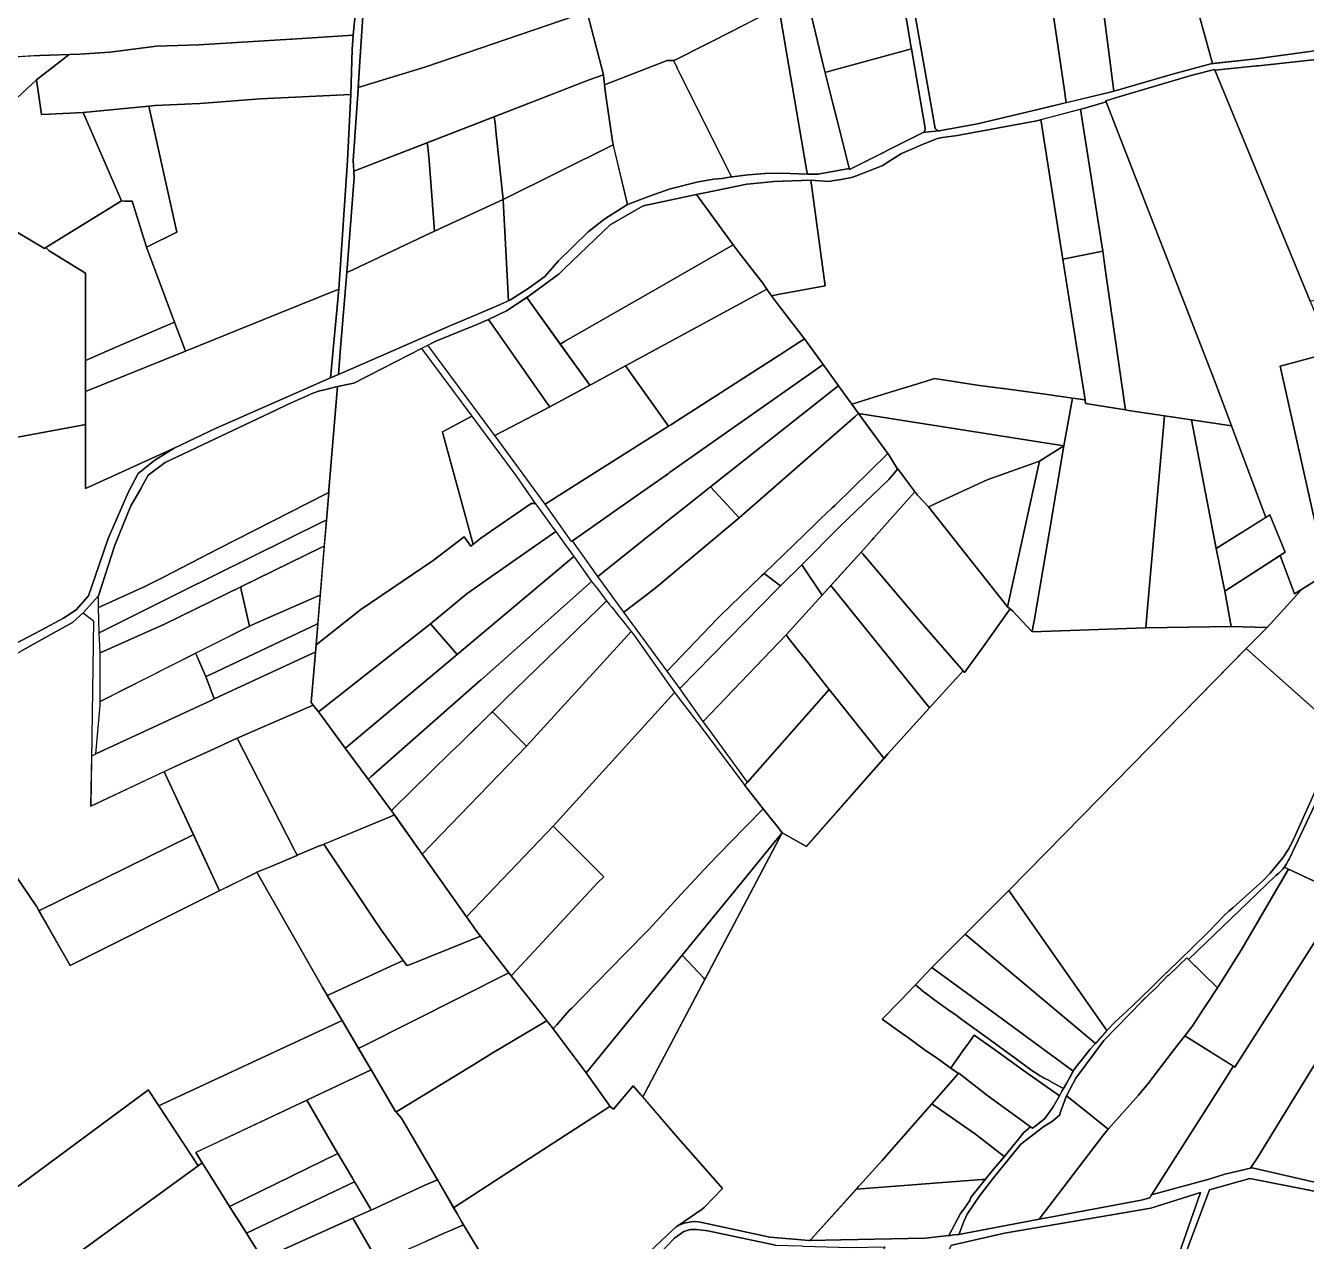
# Model space of a CAD drawing. Header units: metres. Extents: x 3 to 1005126, y 39 to 4383651.
# Drawn here: x 493134 to 493866, y 4372384 to 4373078 of the extents above; entities that cross this region are included whole.
import ezdxf

# ---------------------------------------------------------------- set-up
doc = ezdxf.new("R2010")
doc.units = ezdxf.units.M
doc.header["$MEASUREMENT"] = 0
doc.layers.add('TM_Llucmajor', color=7, linetype='Continuous')

msp = doc.modelspace()

# ---------------------------------------------------------------- linework, layer by layer
at = {"layer": 'TM_Llucmajor', "linetype": 'Continuous', "flags": 128}
for points in [[(493934.42, 4373072.16), (493837.12, 4373058.91), (493812.16, 4373056.24), (493775.99, 4373187.39), (493772.66, 4373194.6), (493767.87, 4373208.49), (493763.3, 4373220.84), (493747.08, 4373263.25), (493746.24, 4373264.72), (493740.83, 4373280.67), (493736.11, 4373292.88), (493723.08, 4373319.07), (493714.43, 4373337.02), (493673.83, 4373393.42), (493673.1, 4373394.08), (493649.65, 4373415.36), (493647.62, 4373417.2), (493647.04, 4373417.96), (493662.5, 4373428), (493678.29, 4373439.45), (493698.09, 4373453.83)], [(493635.92, 4373120.3), (493650.75, 4373036.55), (493653.83, 4373019.12), (493653.84, 4373019.11), (493654.06, 4373018.84), (493654.46, 4373018.52), (493654.66, 4373018.35), (493654.98, 4373018.21), (493655.38, 4373018.03), (493656.14, 4373017.9), (493654.09, 4373017.69), (493650.08, 4373017.27), (493646.9, 4373016.93), (493647.9, 4373017.86), (493648.05, 4373019.32), (493640.24, 4373064.65), (493640.13, 4373065.31), (493635.03, 4373094.92)], [(493719.36, 4373096.26), (493723.93, 4373065.34), (493727.54, 4373040.82), (493728.2, 4373036.37), (493728.56, 4373033.89), (493726.44, 4373033.38), (493716.38, 4373030.93), (493677.93, 4373021.85), (493656.14, 4373017.9), (493655.38, 4373018.03), (493654.98, 4373018.21), (493654.66, 4373018.35), (493654.46, 4373018.52), (493654.06, 4373018.84), (493653.84, 4373019.11), (493653.83, 4373019.12), (493650.75, 4373036.55), (493635.92, 4373120.3)], [(493327.01, 4373083.08), (493325.27, 4373057.48), (493324.12, 4373038.78), (493321.41, 4373000.9), (493321.98, 4372991.24), (493317.79, 4372936.91), (493314.22, 4372893.9), (493313.08, 4372878.73), (493308.56, 4372876.73), (493313.2, 4372927.52), (493318.24, 4373000.9), (493320.04, 4373038.52), (493320.94, 4373064.19), (493320.94, 4373064.19), (493321.41, 4373072.44), (493322.51, 4373084.05)], [(493128.43, 4372725.01), (493143.31, 4372732.85), (493156.1, 4372739.59), (493163.22, 4372744.41), (493170.4, 4372752.43), (493176.43, 4372770.15), (493181.53, 4372785.12), (493193.21, 4372811.76), (493198.66, 4372822.19), (493208.21, 4372829.9), (493219.26, 4372836.64), (493243.3, 4372848.14), (493308.56, 4372876.73), (493313.08, 4372878.73), (493376.28, 4372906.23), (493402.06, 4372917.19), (493411.33, 4372921.4), (493422.04, 4372928.18), (493430.85, 4372934.71), (493438.72, 4372943.57), (493455.55, 4372960.24), (493465.11, 4372967.61), (493478.06, 4372975.7), (493490.63, 4372980.61), (493501.87, 4372984.5), (493518.48, 4372988.62), (493527.35, 4372990.29), (493531.87, 4372990.69), (493537.4, 4372991.54), (493537.95, 4372991.62), (493546.93, 4372992.77), (493556.72, 4372993.48), (493566.37, 4372993.62), (493575.64, 4372993.22), (493580.79, 4372992.99), (493581.23, 4372992.99), (493586.99, 4372992.99), (493604.75, 4372996.29), (493604.87, 4372995.81), (493646.9, 4373016.93), (493650.08, 4373017.27), (493654.09, 4373017.69), (493656.14, 4373017.9), (493677.93, 4373021.85), (493716.38, 4373030.93), (493726.44, 4373033.38), (493754.36, 4373040.16), (493756.6, 4373040.71), (493789.23, 4373050.11), (493811.11, 4373056.13), (493837.12, 4373058.91), (493934.42, 4373072.16)], [(493909.45, 4373062.72), (493838.48, 4373055), (493837.37, 4373054.86), (493815.28, 4373052.54), (493813.53, 4373052.36), (493813.34, 4373052.82), (493800.57, 4373049.65), (493758.6, 4373037.23), (493751.14, 4373035.02), (493751.43, 4373034.29), (493739.28, 4373030.83), (493713.39, 4373023.98), (493711.8, 4373023.6), (493668.42, 4373015.56), (493666.51, 4373015.21), (493658.03, 4373013.93), (493655.07, 4373013.49), (493646.05, 4373009.75), (493640.5, 4373007.44), (493634.46, 4373004.93), (493625.84, 4372999.32), (493623.87, 4372998.03), (493608.26, 4372992.02), (493605.91, 4372991.11), (493600.08, 4372990.08), (493596.16, 4372989.38), (493592.85, 4372988.8), (493582.85, 4372989.61), (493566.79, 4372989.07), (493566.59, 4372989.06), (493561.71, 4372988.82), (493559.86, 4372988.64), (493546.39, 4372987.4), (493546.23, 4372987.36), (493521.26, 4372982.24), (493518.12, 4372981.58), (493517.57, 4372981.48), (493487.12, 4372975.06), (493468.26, 4372964.21), (493442.17, 4372939.15), (493439.03, 4372936.23), (493422.04, 4372923.65), (493409.01, 4372915.07), (493398.68, 4372910.09), (493391.73, 4372907.01), (493368.66, 4372897.78), (493361.92, 4372894.32), (493321.9, 4372873.71), (493311.58, 4372871.65), (493306.6, 4372870.37), (493301.75, 4372869.13), (493297.46, 4372867.62), (493297.36, 4372867.58), (493292.44, 4372865.33), (493283.91, 4372861.52), (493283.29, 4372861.22), (493277.74, 4372858.54), (493214.03, 4372828.52), (493204.43, 4372821.28), (493200.31, 4372813.63), (493200.21, 4372813.43), (493194.46, 4372803.73), (493185.44, 4372781.35), (493176.01, 4372752.32), (493167.21, 4372742.68), (493161.3, 4372737.2), (493150.11, 4372730.96), (493132.51, 4372721.14)], [(493106.04, 4372973.77), (493145.15, 4372950.68), (493145.91, 4372951.15), (493147.81, 4372949.31), (493168.58, 4372936.49), (493168.72, 4372886.79), (493168.72, 4372868.94), (493168.72, 4372850.21), (493166.77, 4372849.85), (493112.36, 4372839.67)], [(493112.36, 4372839.67), (493166.77, 4372849.85), (493168.72, 4372850.21), (493168.72, 4372813.72), (493219.26, 4372836.64), (493208.21, 4372829.9), (493198.66, 4372822.19), (493193.21, 4372811.76), (493181.53, 4372785.12), (493176.43, 4372770.15), (493170.4, 4372752.43), (493163.22, 4372744.41), (493156.1, 4372739.59), (493143.31, 4372732.85), (493128.43, 4372725.01)], [(493875.3, 4372650.9), (493858, 4372612.44), (493855.56, 4372607.76), (493852.23, 4372602.76), (493844.99, 4372594.05), (493841.02, 4372589.82), (493823.65, 4372574.31), (493821.44, 4372572.34), (493818.9, 4372570.07), (493810.25, 4372560.91), (493800.13, 4372551.01), (493787.05, 4372538.22), (493786.05, 4372537.36), (493785.87, 4372537.36), (493777.62, 4372529.08), (493771.37, 4372523.06), (493763.04, 4372515.05), (493756.36, 4372508.91), (493752.28, 4372504.88), (493751.74, 4372504.26), (493695.92, 4372584.23), (493737.95, 4372627.05), (493831.41, 4372722.28), (493886.87, 4372672.76)], [(493878.92, 4372650.81), (493855.85, 4372601.97), (493855.56, 4372601.39), (493854.43, 4372599.4), (493853.14, 4372597.51), (493853.04, 4372597.4), (493852.22, 4372596.36), (493851.68, 4372595.75), (493850.08, 4372594.12), (493848.34, 4372592.64), (493832.31, 4372577.25), (493798.48, 4372544.77), (493797.45, 4372545.79), (493793.06, 4372541.53), (493787, 4372535.59), (493786.7, 4372535.57), (493780.15, 4372528.72), (493775.53, 4372524.6), (493771.87, 4372521.05), (493750.09, 4372498.59), (493740.12, 4372485.16), (493734.02, 4372476.94), (493728.84, 4372466.93), (493725.23, 4372457.2), (493724.96, 4372456.08), (493720.68, 4372452.42), (493715.76, 4372449.37), (493702.67, 4372439.34), (493687.82, 4372421.04), (493679.36, 4372410.02), (493672.06, 4372399.4), (493670.16, 4372395.17), (493667.82, 4372389.08), (493667.35, 4372387.85), (493664.39, 4372387.51), (493662.5, 4372387.29), (493661.65, 4372387.2), (493668.29, 4372399.79), (493670.06, 4372402.27), (493673.49, 4372407.26), (493674.23, 4372408.84), (493677, 4372412.44), (493677.27, 4372412.78), (493686.36, 4372424.16), (493693.93, 4372433), (493701.34, 4372442.24), (493704.18, 4372445.79), (493705.8, 4372447.17), (493708.25, 4372449.28), (493709.31, 4372448.52), (493711.51, 4372450.01), (493716.38, 4372453.92), (493720.69, 4372460.15), (493721.1, 4372460.61), (493721.1, 4372460.61), (493724.71, 4372466.97), (493726.16, 4372469.54), (493727.02, 4372471.06), (493728.92, 4372474.41), (493730.78, 4372477.82), (493731.2, 4372478.35), (493731.18, 4372478.57), (493731.18, 4372478.59), (493731.51, 4372479.19), (493732.93, 4372481.78), (493742.33, 4372493.6), (493744.57, 4372496.04), (493752.28, 4372504.88), (493756.36, 4372508.91), (493763.04, 4372515.05), (493771.37, 4372523.06), (493777.62, 4372529.08), (493785.87, 4372537.36), (493786.05, 4372537.36), (493787.05, 4372538.22), (493800.13, 4372551.01), (493810.25, 4372560.91), (493818.9, 4372570.07), (493821.44, 4372572.34), (493823.65, 4372574.31), (493841.02, 4372589.82), (493844.99, 4372594.05), (493852.23, 4372602.76), (493855.56, 4372607.76), (493858, 4372612.44), (493875.3, 4372650.9)], [(493129.24, 4372591.94), (493140.79, 4372574.8), (493159.94, 4372541.33), (493243.88, 4372583.37), (493265.05, 4372593.83), (493265.05, 4372593.83), (493266.55, 4372594.61), (493296.71, 4372541.52), (493303.91, 4372528.83), (493315.11, 4372509.85), (493211.93, 4372461.92), (493210.47, 4372461.24), (493204.99, 4372469.57), (493204.53, 4372470.27), (493201.78, 4372468.23), (493187.92, 4372457.98), (493123.29, 4372410.14)], [(494244.28, 4372535.92), (494211.18, 4372511.53), (494198.83, 4372502.69), (494181.77, 4372489.98), (494181.77, 4372489.98), (494161.39, 4372475.34), (494125.16, 4372451.88), (494113.84, 4372445.71), (494107.75, 4372444.13), (494097.89, 4372440.55), (494035.72, 4372417.94), (494027.12, 4372413.46), (494007.65, 4372406.08), (494002.07, 4372404), (493992.42, 4372400.34), (493983.8, 4372397.07), (493970.07, 4372392.86), (493957.91, 4372391.68), (493866.71, 4372413.2), (493866.37, 4372413.27), (493833.41, 4372419.75), (493810.37, 4372413.24), (493787.78, 4372352.75)], [(493889.45, 4372413.29), (493834.72, 4372425.79), (493833.85, 4372425.59), (493833.85, 4372425.59), (493837.95, 4372431.98), (493858.74, 4372465.79), (493877.89, 4372496.93)], [(493393.12, 4372378.86), (493383.4, 4372395.26), (493380.98, 4372399.35), (493378.82, 4372403.06), (493409.86, 4372423.16), (493468.09, 4372460.88), (493468.19, 4372460.94), (493468.43, 4372460.6), (493470.02, 4372459.32), (493481.37, 4372472.65), (493485.76, 4372467.58), (493505.79, 4372444.38), (493530.99, 4372415.56), (493530.99, 4372415.56), (493532.33, 4372414.02), (493521.97, 4372403.46), (493520.8, 4372402.26), (493506.79, 4372392.64), (493505.85, 4372392.09), (493505.63, 4372391.97), (493503.82, 4372390.18), (493467.69, 4372356.12)], [(493165.44, 4372377.92), (493232.98, 4372427.04), (493233.13, 4372427.15), (493235.28, 4372428.71), (493239.24, 4372422.41), (493250.93, 4372403.82), (493257.05, 4372394.1), (493260.53, 4372388.57), (493269.74, 4372373.94)], [(493467.69, 4372356.12), (493503.82, 4372390.18), (493505.63, 4372391.97), (493505.85, 4372392.09), (493506.79, 4372392.64), (493508.62, 4372393.52), (493510.53, 4372394.21), (493512.5, 4372394.71), (493514.5, 4372395.01), (493516.01, 4372395.11), (493516.53, 4372395.11), (493518.56, 4372395.02), (493520.56, 4372394.72), (493559.34, 4372386.2), (493581.77, 4372384.4), (493582.28, 4372384.41), (493599.86, 4372384.77), (493647.97, 4372385.75), (493661.65, 4372387.2), (493662.5, 4372387.29), (493664.39, 4372387.51), (493667.35, 4372387.85), (493712.27, 4372396.3), (493713.1, 4372396.45), (493717.45, 4372397.27), (493771.44, 4372407.42), (493776.25, 4372408.76), (493777.06, 4372410.04), (493777.39, 4372410.54), (493778.66, 4372410.82), (493810.76, 4372419.58), (493819.07, 4372422.2), (493833.85, 4372425.59), (493834.72, 4372425.79), (493889.45, 4372413.29)], [(493787.78, 4372352.75), (493810.37, 4372413.24), (493833.41, 4372419.75), (493866.37, 4372413.27), (493866.71, 4372413.2), (493957.91, 4372391.68), (493970.07, 4372392.86), (493983.8, 4372397.07), (493992.42, 4372400.34), (494002.07, 4372404), (493993.02, 4372363.98)], [(493785.01, 4372354.02), (493805.34, 4372411.69), (493776.9, 4372402.75), (493693.28, 4372388.45), (493664.3, 4372381.9)], [(493362.51, 4372383.65), (493364.16, 4372384.38), (493373.83, 4372388.64), (493376.66, 4372389.89), (493384.53, 4372393.36), (493393.12, 4372378.86)], [(493562.53, 4372381.7), (493524.05, 4372389.81), (493517.56, 4372390.69), (493514.09, 4372390.54), (493510.18, 4372389.44), (493504.94, 4372385.66), (493476.31, 4372356.09)]]:
    msp.add_lwpolyline(points, dxfattribs=at)
for points in [[(493748.26, 4373099.89), (493747.1, 4373109.12), (493746.46, 4373114.25), (493741.76, 4373151.73), (493742.06, 4373151.81), (493744.19, 4373152.35), (493755.45, 4373155.19), (493755.65, 4373153.31), (493760.49, 4373107.72), (493796.18, 4373114.2), (493796.69, 4373112.34), (493812.16, 4373056.24), (493811.11, 4373056.13), (493789.23, 4373050.11), (493756.6, 4373040.71), (493755.7, 4373040.49), (493748.26, 4373099.89)], [(493363.04, 4373054.35), (493324.35, 4373042.56), (493325.27, 4373057.48), (493327.01, 4373083.08), (493327.23, 4373086.24), (493433.2, 4373121.65), (493437, 4373122.83), (493447.56, 4373083.31), (493363.04, 4373054.35)], [(493455.34, 4373084.79), (493454.88, 4373086.56), (493477.55, 4373096.64), (493526.43, 4373118.36), (493530.24, 4373120.05), (493541.06, 4373124.87), (493545.12, 4373126.67), (493546.52, 4373127.29), (493546.76, 4373126.98), (493550.51, 4373122.14), (493572.38, 4373093.83), (493573.15, 4373092.84), (493541.12, 4373076.35), (493539.41, 4373075.49), (493505.93, 4373058.57), (493504.29, 4373057.92), (493500.84, 4373057.92), (493464.88, 4373044.16), (493464.46, 4373049.73), (493455.34, 4373084.79)], [(493590.91, 4373051.16), (493589.49, 4373057.07), (493582.62, 4373085.74), (493580.34, 4373095.24), (493580.06, 4373096.4), (493581.33, 4373097.05), (493630.73, 4373119.98), (493630.75, 4373119.77), (493631.89, 4373113.17), (493631.99, 4373112.57), (493632.74, 4373108.22), (493633.98, 4373101.03), (493635.03, 4373094.92), (493640.13, 4373065.31), (493640.24, 4373064.65), (493592.07, 4373051.47), (493590.91, 4373051.16)], [(493719.36, 4373096.26), (493716.99, 4373112.39), (493717.55, 4373112.42), (493746.46, 4373114.25), (493747.1, 4373109.12), (493748.26, 4373099.89), (493755.7, 4373040.49), (493754.36, 4373040.16), (493728.56, 4373033.89), (493728.2, 4373036.37), (493727.54, 4373040.82), (493723.93, 4373065.34), (493719.36, 4373096.26)], [(493321.41, 4373072.44), (493286.49, 4373070.15), (493285.97, 4373070.11), (493264.44, 4373068.89), (493233.39, 4373066.95), (493209.26, 4373066.07), (493182.47, 4373062.67), (493165.41, 4373061.58), (493142.35, 4373060.87), (493090.54, 4373057.7), (493091.46, 4373092.48), (493131.35, 4373094.75), (493151.47, 4373096.15), (493184.04, 4373098.07), (493254.76, 4373102.79), (493278.48, 4373103.7), (493311.77, 4373106.08), (493323.76, 4373107), (493323.58, 4373102.13), (493323.35, 4373097.98), (493322.99, 4373091.41), (493322.51, 4373084.05), (493321.41, 4373072.44)], [(493580.79, 4372992.99), (493580.28, 4372995.73), (493574.6, 4373029.15), (493569.14, 4373061.3), (493564.53, 4373088.4), (493573.15, 4373092.84), (493580.06, 4373096.4), (493580.34, 4373095.24), (493582.62, 4373085.74), (493589.49, 4373057.07), (493590.99, 4373050.85), (493595.39, 4373033.41), (493597.79, 4373023.89), (493604.75, 4372996.29), (493586.99, 4372992.99), (493581.23, 4372992.99), (493580.79, 4372992.99)], [(493447.56, 4373083.31), (493454.88, 4373086.56), (493455.34, 4373084.79), (493464.46, 4373049.73), (493456.26, 4373046.85), (493321.77, 4372994.78), (493321.41, 4373000.9), (493324.12, 4373038.78), (493324.35, 4373042.56), (493363.04, 4373054.35), (493447.56, 4373083.31)], [(493537.4, 4372991.54), (493521.26, 4373023.9), (493506.29, 4373053.93), (493506.42, 4373053.97), (493504.29, 4373057.92), (493505.93, 4373058.57), (493539.41, 4373075.49), (493541.12, 4373076.35), (493561.61, 4373086.9), (493564.53, 4373088.4), (493569.14, 4373061.3), (493574.6, 4373029.15), (493580.28, 4372995.73), (493580.79, 4372992.99), (493575.64, 4372993.22), (493566.37, 4372993.62), (493556.72, 4372993.48), (493546.93, 4372992.77), (493537.95, 4372991.62), (493537.4, 4372991.54)], [(493204.82, 4373031.93), (493167.31, 4373028.26), (493148.11, 4373027.4), (493143.42, 4373027.18), (493141.79, 4373039.08), (493140.72, 4373046.89), (493159.32, 4373061.39), (493165.41, 4373061.58), (493182.47, 4373062.67), (493209.26, 4373066.07), (493233.39, 4373066.95), (493264.44, 4373068.89), (493285.97, 4373070.11), (493286.49, 4373070.15), (493321.41, 4373072.44), (493320.94, 4373064.19), (493320.04, 4373038.52), (493268.39, 4373036.1), (493233.97, 4373033.43), (493208.27, 4373032.21), (493204.82, 4373031.93)], [(493592.07, 4373051.47), (493640.24, 4373064.65), (493648.05, 4373019.32), (493647.9, 4373017.86), (493646.9, 4373016.93), (493604.87, 4372995.81), (493597.79, 4373023.89), (493595.39, 4373033.41), (493590.99, 4373050.85), (493590.91, 4373051.16), (493592.07, 4373051.47)], [(493140.29, 4373060.74), (493142.35, 4373060.87), (493159.32, 4373061.39), (493140.72, 4373046.89), (493117.77, 4373025.83), (493117.26, 4373025.36), (493088.23, 4373024.31), (493088.23, 4373024.5), (493089.06, 4373048.89), (493089.21, 4373053.28), (493089.27, 4373054.99), (493089.74, 4373055.03), (493100.04, 4373055.97), (493099.79, 4373058.27), (493140.29, 4373060.74)], [(493465.56, 4373039.32), (493464.88, 4373044.16), (493500.84, 4373057.92), (493504.29, 4373057.92), (493504.36, 4373057.78), (493506.42, 4373053.97), (493506.29, 4373053.93), (493521.26, 4373023.9), (493537.4, 4372991.54), (493531.87, 4372990.69), (493527.35, 4372990.29), (493518.48, 4372988.62), (493501.87, 4372984.5), (493490.63, 4372980.61), (493478.06, 4372975.7), (493469.45, 4373011.83), (493465.56, 4373039.32)], [(493815.28, 4373052.54), (493837.37, 4373054.86), (493838.48, 4373055), (493906.25, 4373062.37), (493951.81, 4372929.91), (493867.88, 4372920.62), (493813.67, 4373052.04), (493813.53, 4373052.36), (493815.28, 4373052.54)], [(493402.84, 4373017.86), (493402.58, 4373022.4), (493401.98, 4373025.84), (493456.26, 4373046.85), (493464.46, 4373049.73), (493464.88, 4373044.16), (493465.56, 4373039.32), (493469.45, 4373011.83), (493469.92, 4373009.85), (493407.04, 4372978.6), (493402.84, 4373017.86)], [(493867.88, 4372920.62), (493879.78, 4372891.77), (493879.87, 4372891.3), (493850.69, 4372883.56), (493875.79, 4372771.1), (493876.07, 4372769.85), (493877.18, 4372764.86), (493863.58, 4372756.39), (493858.96, 4372753.52), (493850.73, 4372775.44), (493853.54, 4372777.25), (493844.92, 4372798.62), (493842.57, 4372797.15), (493822.92, 4372849.46), (493813.6, 4372874.27), (493754.26, 4373027.01), (493751.43, 4373034.29), (493751.14, 4373035.02), (493758.6, 4373037.23), (493800.57, 4373049.65), (493813.34, 4373052.82), (493813.67, 4373052.04), (493867.88, 4372920.62)], [(493141.79, 4373039.08), (493143.42, 4373027.18), (493148.11, 4373027.4), (493167.31, 4373028.26), (493189.13, 4372977.81), (493183.57, 4372974.38), (493145.91, 4372951.15), (493145.15, 4372950.68), (493106.04, 4372973.77), (493086.49, 4372985.31), (493088.23, 4373024.31), (493117.26, 4373025.36), (493117.77, 4373025.83), (493140.72, 4373046.89), (493141.79, 4373039.08)], [(493219.51, 4372908.56), (493203.55, 4372951.38), (493220.85, 4372960.02), (493204.82, 4373031.93), (493208.27, 4373032.21), (493233.97, 4373033.43), (493268.39, 4373036.1), (493320.04, 4373038.52), (493318.24, 4373000.9), (493313.2, 4372927.52), (493278.79, 4372913.57), (493225.67, 4372892.03), (493222.48, 4372900.6), (493219.51, 4372908.56)], [(493800.18, 4372852.87), (493784.8, 4372855.17), (493764.15, 4372858.25), (493762.51, 4372858.51), (493762.33, 4372859.76), (493750.71, 4372940.4), (493749.41, 4372949.42), (493749.12, 4372951.46), (493736.67, 4373030.14), (493737.74, 4373030.42), (493739.28, 4373030.83), (493751.43, 4373034.29), (493754.26, 4373027.01), (493813.6, 4372874.27), (493822.92, 4372849.46), (493800.18, 4372852.87)], [(493193.3, 4372977.69), (493191.84, 4372977.73), (493191.12, 4372977.75), (493189.13, 4372977.81), (493167.31, 4373028.26), (493204.82, 4373031.93), (493220.85, 4372960.02), (493203.55, 4372951.38), (493195.33, 4372977.63), (493193.3, 4372977.69)], [(493749.41, 4372949.42), (493749.46, 4372949.05), (493726.7, 4372944.57), (493725.19, 4372954.15), (493714.16, 4373024.19), (493736.67, 4373030.14), (493749.12, 4372951.46), (493749.41, 4372949.42)], [(493402.84, 4373017.86), (493407.04, 4372978.6), (493380.73, 4372966.43), (493367.83, 4372960.47), (493364.84, 4373000.9), (493364.32, 4373006.7), (493364.16, 4373008.46), (493363.76, 4373011.03), (493401.98, 4373025.84), (493402.58, 4373022.4), (493402.84, 4373017.86)], [(493711.8, 4373023.6), (493713.39, 4373023.98), (493714.16, 4373024.19), (493725.19, 4372954.15), (493734.48, 4372895.11), (493735.61, 4372887.99), (493739.33, 4372864.33), (493732.27, 4372865.29), (493717.95, 4372867.24), (493692.84, 4372870.66), (493692.5, 4372870.7), (493679.05, 4372872.38), (493677.74, 4372872.54), (493653.41, 4372876.45), (493652.25, 4372876.09), (493644.43, 4372873.66), (493628.11, 4372868.59), (493606.16, 4372861.76), (493603.53, 4372865.41), (493598.56, 4372872.29), (493589.74, 4372884.39), (493579.1, 4372899.01), (493564.97, 4372917.5), (493560.27, 4372923.65), (493563.99, 4372924.34), (493590.96, 4372929.32), (493582.85, 4372989.61), (493592.85, 4372988.8), (493596.16, 4372989.38), (493600.08, 4372990.08), (493605.91, 4372991.11), (493608.26, 4372992.02), (493623.87, 4372998.03), (493625.84, 4372999.32), (493634.46, 4373004.93), (493640.5, 4373007.44), (493646.05, 4373009.75), (493655.07, 4373013.49), (493658.03, 4373013.93), (493666.51, 4373015.21), (493668.42, 4373015.56), (493711.8, 4373023.6)], [(493321.98, 4372991.24), (493321.77, 4372994.78), (493363.76, 4373011.03), (493364.16, 4373008.46), (493364.32, 4373006.7), (493364.84, 4373000.9), (493367.83, 4372960.47), (493362.53, 4372957.97), (493321.28, 4372938.54), (493317.79, 4372936.91), (493321.98, 4372991.24)], [(493438.72, 4372943.57), (493430.85, 4372934.71), (493422.04, 4372928.18), (493411.33, 4372921.4), (493410.06, 4372920.83), (493407.07, 4372978.17), (493407.04, 4372978.6), (493469.92, 4373009.85), (493470.12, 4373009.01), (493470.39, 4373007.89), (493478.06, 4372975.7), (493465.11, 4372967.61), (493455.55, 4372960.24), (493438.72, 4372943.57)], [(493538.45, 4372952.74), (493517.57, 4372981.48), (493518.12, 4372981.58), (493521.26, 4372982.24), (493546.23, 4372987.36), (493546.39, 4372987.4), (493559.86, 4372988.64), (493561.71, 4372988.82), (493566.59, 4372989.06), (493566.79, 4372989.07), (493582.85, 4372989.61), (493590.96, 4372929.32), (493563.99, 4372924.34), (493560.27, 4372923.65), (493557.67, 4372927.44), (493555.29, 4372930.89), (493541.9, 4372948.26), (493538.45, 4372952.74)], [(493193.3, 4372977.69), (493195.33, 4372977.63), (493203.55, 4372951.38), (493219.51, 4372908.56), (493186.99, 4372894.62), (493168.72, 4372886.79), (493168.58, 4372936.49), (493147.81, 4372949.31), (493145.91, 4372951.15), (493183.57, 4372974.38), (493189.13, 4372977.81), (493191.12, 4372977.75), (493191.84, 4372977.73), (493193.3, 4372977.69)], [(493410.06, 4372920.83), (493402.06, 4372917.19), (493376.28, 4372906.23), (493313.08, 4372878.73), (493314.22, 4372893.9), (493317.79, 4372936.91), (493321.28, 4372938.54), (493362.53, 4372957.97), (493367.83, 4372960.47), (493380.73, 4372966.43), (493407.04, 4372978.6), (493407.07, 4372978.17), (493410.06, 4372920.83)], [(493422.04, 4372923.65), (493439.03, 4372936.23), (493442.17, 4372939.15), (493468.26, 4372964.21), (493487.12, 4372975.06), (493517.57, 4372981.48), (493538.45, 4372952.74), (493500.46, 4372930.94), (493442.16, 4372897.47), (493439.61, 4372896.11), (493420.55, 4372922.67), (493422.04, 4372923.65)], [(493442.16, 4372897.47), (493500.46, 4372930.94), (493538.45, 4372952.74), (493541.9, 4372948.26), (493555.29, 4372930.89), (493557.67, 4372927.44), (493476.95, 4372883.62), (493457.76, 4372873.21), (493456.51, 4372872.54), (493439.61, 4372896.11), (493442.16, 4372897.47)], [(493749.46, 4372949.05), (493750.71, 4372940.4), (493762.33, 4372859.76), (493762.51, 4372858.51), (493739.67, 4372862.19), (493739.33, 4372864.33), (493735.61, 4372887.99), (493734.48, 4372895.11), (493726.7, 4372944.57), (493749.46, 4372949.05)], [(493219.26, 4372836.64), (493168.72, 4372813.72), (493168.72, 4372868.94), (493225.67, 4372892.03), (493278.79, 4372913.57), (493313.2, 4372927.52), (493308.56, 4372876.73), (493243.3, 4372848.14), (493219.26, 4372836.64)], [(493501.59, 4372849.21), (493476.95, 4372883.62), (493557.67, 4372927.44), (493560.27, 4372923.65), (493564.97, 4372917.5), (493579.1, 4372899.01), (493569.95, 4372893.13), (493567.69, 4372891.67), (493549.62, 4372880.05), (493506.15, 4372852.09), (493502.85, 4372850.01), (493501.59, 4372849.21)], [(493456.51, 4372872.54), (493433.69, 4372860.22), (493432.09, 4372862.5), (493398.68, 4372910.09), (493409.01, 4372915.07), (493420.55, 4372922.67), (493456.51, 4372872.54)], [(493402.3, 4372843.95), (493364.04, 4372895.41), (493368.66, 4372897.78), (493391.73, 4372907.01), (493398.68, 4372910.09), (493432.09, 4372862.5), (493433.69, 4372860.22), (493402.3, 4372843.95)], [(493168.72, 4372868.94), (493168.72, 4372886.79), (493186.99, 4372894.62), (493219.51, 4372908.56), (493222.48, 4372900.6), (493225.67, 4372892.03), (493168.72, 4372868.94)], [(493446.05, 4372783.32), (493431.07, 4372804.65), (493463.29, 4372825.01), (493483.44, 4372837.74), (493501.59, 4372849.21), (493502.85, 4372850.01), (493506.15, 4372852.09), (493549.62, 4372880.05), (493567.69, 4372891.67), (493569.95, 4372893.13), (493579.1, 4372899.01), (493589.74, 4372884.39), (493588.99, 4372883.86), (493544.84, 4372852.82), (493530.29, 4372842.58), (493502.05, 4372822.72), (493501.45, 4372822.29), (493469.84, 4372800.06), (493467.75, 4372798.59), (493446.64, 4372783.74), (493446.05, 4372783.32)], [(493307.5, 4372811.39), (493307.62, 4372812.79), (493312.46, 4372871.83), (493321.9, 4372873.71), (493360.47, 4372893.57), (493389.2, 4372854.92), (493372.41, 4372846.05), (493372.5, 4372845.75), (493389.96, 4372781.73), (493388.73, 4372780.79), (493384.82, 4372786.09), (493367.15, 4372772.52), (493325.79, 4372744.5), (493300.25, 4372724.45), (493307.5, 4372811.39)], [(493877.34, 4372771.22), (493875.79, 4372771.1), (493850.69, 4372883.56), (493879.87, 4372891.3), (493904.92, 4372775.67), (493905.11, 4372774.38), (493905.26, 4372773.51), (493877.34, 4372771.22)], [(493431.07, 4372804.65), (493402.3, 4372843.95), (493433.69, 4372860.22), (493457.76, 4372873.21), (493476.95, 4372883.62), (493501.59, 4372849.21), (493483.44, 4372837.74), (493463.29, 4372825.01), (493431.07, 4372804.65)], [(493461.14, 4372763.47), (493446.64, 4372783.74), (493467.75, 4372798.59), (493469.84, 4372800.06), (493501.45, 4372822.29), (493502.05, 4372822.72), (493530.29, 4372842.58), (493544.84, 4372852.82), (493588.99, 4372883.86), (493589.74, 4372884.39), (493598.56, 4372872.29), (493597.22, 4372871.23), (493525.57, 4372814.67), (493510.63, 4372802.81), (493498.07, 4372792.81), (493497.98, 4372792.74), (493496.51, 4372791.58), (493490.41, 4372786.73), (493461.14, 4372763.47)], [(493609.98, 4372856.46), (493606.16, 4372861.76), (493628.11, 4372868.59), (493644.43, 4372873.66), (493652.25, 4372876.09), (493653.41, 4372876.45), (493677.74, 4372872.54), (493679.05, 4372872.38), (493692.5, 4372870.7), (493692.84, 4372870.66), (493717.95, 4372867.24), (493732.27, 4372865.29), (493727.23, 4372837.91), (493609.98, 4372856.46)], [(493311.58, 4372871.65), (493312.46, 4372871.83), (493307.62, 4372812.79), (493307.5, 4372811.39), (493306.06, 4372810.64), (493244.83, 4372779.32), (493213.25, 4372763.04), (493202.05, 4372757.55), (493176.14, 4372745.69), (493176.01, 4372752.32), (493185.44, 4372781.35), (493194.46, 4372803.73), (493200.21, 4372813.43), (493200.31, 4372813.63), (493204.43, 4372821.28), (493214.03, 4372828.52), (493277.74, 4372858.54), (493283.29, 4372861.22), (493283.91, 4372861.52), (493292.44, 4372865.33), (493297.36, 4372867.58), (493297.46, 4372867.62), (493301.75, 4372869.13), (493306.6, 4372870.37), (493311.58, 4372871.65)], [(493541.84, 4372796.82), (493525.57, 4372814.67), (493597.22, 4372871.23), (493598.56, 4372872.29), (493603.53, 4372865.41), (493606.16, 4372861.76), (493609.98, 4372856.46), (493608, 4372854.72), (493541.84, 4372796.82)], [(493784.8, 4372855.17), (493774.91, 4372743.49), (493774.28, 4372736.45), (493774.07, 4372734.07), (493709.19, 4372731.74), (493709.62, 4372734.28), (493710.44, 4372739.08), (493715.2, 4372767.07), (493718.77, 4372788.09), (493727.23, 4372837.91), (493732.27, 4372865.29), (493739.33, 4372864.33), (493739.67, 4372862.19), (493762.51, 4372858.51), (493764.15, 4372858.25), (493784.8, 4372855.17)], [(493414.43, 4372821.06), (493425.46, 4372805.1), (493423.08, 4372805.1), (493394.45, 4372785.19), (493389.96, 4372781.73), (493372.5, 4372845.75), (493372.41, 4372846.05), (493389.2, 4372854.92), (493414.43, 4372821.06)], [(493500.76, 4372709.33), (493476.05, 4372743.06), (493489.52, 4372753.4), (493491.41, 4372754.85), (493494.83, 4372757.47), (493541.84, 4372796.82), (493608, 4372854.72), (493609.98, 4372856.46), (493626.76, 4372833.63), (493596.39, 4372804.01), (493594.99, 4372802.67), (493591.74, 4372799.53), (493588.55, 4372796.45), (493584.72, 4372792.75), (493556.17, 4372765.2), (493554.68, 4372763.77), (493530.75, 4372740.67), (493529.31, 4372739.28), (493512.49, 4372721.64), (493500.76, 4372709.33)], [(493609.98, 4372856.46), (493727.23, 4372837.91), (493713.28, 4372829.19), (493683.54, 4372818.53), (493650.04, 4372803.11), (493643.62, 4372809.9), (493632.36, 4372824.79), (493632.11, 4372825.11), (493627.38, 4372832.79), (493626.76, 4372833.63), (493609.98, 4372856.46)], [(493800.18, 4372852.87), (493814.27, 4372779.39), (493816.71, 4372767.13), (493817.3, 4372764.12), (493819.12, 4372755), (493822.77, 4372734.79), (493774.07, 4372734.07), (493774.28, 4372736.45), (493774.91, 4372743.49), (493784.8, 4372855.17), (493800.18, 4372852.87)], [(493842.57, 4372797.15), (493814.27, 4372779.39), (493800.18, 4372852.87), (493822.92, 4372849.46), (493842.57, 4372797.15)], [(493698.14, 4372743.67), (493695.09, 4372746), (493696.24, 4372751.25), (493713.28, 4372829.19), (493727.23, 4372837.91), (493718.77, 4372788.09), (493715.2, 4372767.07), (493710.44, 4372739.08), (493709.62, 4372734.28), (493709.19, 4372731.74), (493698.14, 4372743.67)], [(493565.5, 4372758.08), (493556.17, 4372765.2), (493584.72, 4372792.75), (493588.55, 4372796.45), (493591.74, 4372799.53), (493594.99, 4372802.67), (493596.39, 4372804.01), (493626.76, 4372833.63), (493627.38, 4372832.79), (493632.11, 4372825.11), (493632.36, 4372824.79), (493627.24, 4372818.8), (493599.39, 4372791.87), (493577.61, 4372770.15), (493565.5, 4372758.08)], [(493589.17, 4372752.73), (493577.61, 4372770.15), (493599.39, 4372791.87), (493627.24, 4372818.8), (493632.36, 4372824.79), (493642.17, 4372811.82), (493632.63, 4372801.09), (493626.29, 4372793.97), (493618.69, 4372785.43), (493617.71, 4372784.33), (493611.52, 4372777.37), (493589.17, 4372752.73)], [(493695.09, 4372746), (493650.04, 4372803.11), (493683.54, 4372818.53), (493713.28, 4372829.19), (493696.24, 4372751.25), (493695.09, 4372746)], [(493307.5, 4372811.39), (493306.18, 4372795.61), (493304.38, 4372794.78), (493222.79, 4372754.39), (493176.42, 4372731.15), (493176.14, 4372745.69), (493202.05, 4372757.55), (493213.25, 4372763.04), (493244.83, 4372779.32), (493306.06, 4372810.64), (493307.5, 4372811.39)], [(493476.05, 4372743.06), (493461.14, 4372763.47), (493490.41, 4372786.73), (493496.51, 4372791.58), (493497.98, 4372792.74), (493498.07, 4372792.81), (493510.63, 4372802.81), (493525.57, 4372814.67), (493541.84, 4372796.82), (493494.83, 4372757.47), (493491.41, 4372754.85), (493489.52, 4372753.4), (493476.05, 4372743.06)], [(493681.2, 4372723.27), (493670.58, 4372708.6), (493669.78, 4372709.52), (493669.75, 4372709.49), (493668.45, 4372711.04), (493646.47, 4372736.24), (493638.74, 4372745.34), (493612.39, 4372776.35), (493611.52, 4372777.37), (493617.71, 4372784.33), (493618.69, 4372785.43), (493626.29, 4372793.97), (493632.63, 4372801.09), (493642.17, 4372811.82), (493643.62, 4372809.9), (493650.04, 4372803.11), (493695.09, 4372746), (493696.56, 4372744.87), (493681.2, 4372723.27)], [(493300.25, 4372724.45), (493325.79, 4372744.5), (493367.15, 4372772.52), (493384.82, 4372786.09), (493388.73, 4372780.79), (493394.45, 4372785.19), (493423.08, 4372805.1), (493425.46, 4372805.1), (493427.46, 4372802.37), (493428.86, 4372800.44), (493435.73, 4372790.96), (493437.14, 4372789.03), (493398.72, 4372762.18), (493395.59, 4372759.99), (493386.46, 4372753.61), (493365.55, 4372736.4), (493301.66, 4372686.1), (493298.62, 4372690.03), (493297.46, 4372691.53), (493300.25, 4372724.45)], [(493304.38, 4372794.78), (493306.18, 4372795.61), (493304.94, 4372780.76), (493303.13, 4372779.87), (493213.77, 4372736.24), (493176.95, 4372719.78), (493176.42, 4372731.15), (493222.79, 4372754.39), (493304.38, 4372794.78)], [(493816.71, 4372767.13), (493814.27, 4372779.39), (493844.92, 4372798.62), (493853.54, 4372777.25), (493819.12, 4372755), (493817.3, 4372764.12), (493816.71, 4372767.13)], [(493380.84, 4372718.96), (493365.55, 4372736.4), (493386.46, 4372753.61), (493395.59, 4372759.99), (493398.72, 4372762.18), (493437.14, 4372789.03), (493442.89, 4372781.11), (493447.42, 4372774.81), (493380.84, 4372718.96)], [(493302.06, 4372752.34), (493302.06, 4372752.48), (493265.43, 4372736.52), (493262.25, 4372735.13), (493257.57, 4372755.83), (493257.25, 4372757.47), (493303.13, 4372779.87), (493304.94, 4372780.76), (493302.59, 4372752.6), (493302.06, 4372752.34)], [(493877.24, 4372586.24), (493855.47, 4372596.28), (493853.04, 4372597.4), (493853.14, 4372597.51), (493854.43, 4372599.4), (493855.56, 4372601.39), (493855.85, 4372601.97), (493878.92, 4372650.81), (493886.92, 4372669.19), (493887.39, 4372669.75), (493887.76, 4372670.03), (493888, 4372670.17), (493888.7, 4372670.41), (493889.44, 4372670.45), (493889.67, 4372670.42), (493889.83, 4372670.77), (493890.31, 4372671.82), (493891.3, 4372674), (493938.16, 4372777.35), (493964.56, 4372781.2), (493967.66, 4372781.49), (493877.24, 4372586.24)], [(493317.37, 4372665.71), (493380.84, 4372718.96), (493447.42, 4372774.81), (493448, 4372774.02), (493457.58, 4372760.64), (493411.45, 4372719.51), (493394.59, 4372704.48), (493394.04, 4372703.99), (493331.74, 4372649.15), (493329.95, 4372647.74), (493316.95, 4372665.36), (493317.37, 4372665.71)], [(493595.67, 4372759.9), (493611.52, 4372777.37), (493612.39, 4372776.35), (493638.74, 4372745.34), (493646.47, 4372736.24), (493668.45, 4372711.04), (493669.75, 4372709.49), (493652.09, 4372690.18), (493650.58, 4372688.5), (493594.16, 4372758.22), (493595.67, 4372759.9)], [(493863.58, 4372756.39), (493862.41, 4372755.14), (493843.35, 4372734.29), (493822.77, 4372734.79), (493819.12, 4372755), (493850.73, 4372775.44), (493858.96, 4372753.52), (493863.58, 4372756.39)], [(493875.79, 4372771.1), (493877.34, 4372771.22), (493912.84, 4372774.13), (493871.51, 4372688.12), (493870.89, 4372687.03), (493831.41, 4372722.28), (493832.69, 4372723.58), (493843.35, 4372734.29), (493862.41, 4372755.14), (493863.58, 4372756.39), (493877.18, 4372764.86), (493876.07, 4372769.85), (493875.79, 4372771.1)], [(493507.51, 4372700.11), (493500.76, 4372709.33), (493512.49, 4372721.64), (493529.31, 4372739.28), (493530.75, 4372740.67), (493554.68, 4372763.77), (493556.17, 4372765.2), (493565.5, 4372758.08), (493563.94, 4372756.53), (493507.96, 4372699.49), (493507.51, 4372700.11)], [(493521.35, 4372680.69), (493507.96, 4372699.49), (493563.94, 4372756.53), (493565.5, 4372758.08), (493577.61, 4372770.15), (493589.17, 4372752.73), (493568.6, 4372730.04), (493521.35, 4372680.69)], [(493177, 4372692.07), (493176.95, 4372719.78), (493213.77, 4372736.24), (493257.25, 4372757.47), (493257.57, 4372755.83), (493262.25, 4372735.13), (493177, 4372692.07)], [(493343.31, 4372629.72), (493329.95, 4372647.74), (493331.74, 4372649.15), (493394.04, 4372703.99), (493394.59, 4372704.48), (493411.45, 4372719.51), (493457.58, 4372760.64), (493460.35, 4372757.05), (493460.91, 4372756.33), (493462.8, 4372753.89), (493463.61, 4372752.83), (493466.18, 4372749.5), (493465.21, 4372748.55), (493461.38, 4372744.8), (493408.42, 4372693.55), (493405.03, 4372690.23), (493382.71, 4372668.34), (493377.11, 4372662.86), (493343.91, 4372630.31), (493343.31, 4372629.72)], [(493650.58, 4372688.5), (493626.81, 4372662.08), (493624.6, 4372659.56), (493593.29, 4372698.96), (493580.68, 4372714.83), (493575.07, 4372721.89), (493570, 4372728.28), (493568.6, 4372730.04), (493589.17, 4372752.73), (493594.16, 4372758.22), (493650.58, 4372688.5)], [(493237.36, 4372706.28), (493233.15, 4372715.89), (493232.16, 4372718.08), (493231.47, 4372719.59), (493262.25, 4372735.13), (493265.43, 4372736.52), (493302.06, 4372752.48), (493302.06, 4372752.34), (493302.59, 4372752.6), (493301.25, 4372736.48), (493300.76, 4372736.23), (493240.04, 4372707.45), (493237.36, 4372706.28)], [(493420.36, 4372666.53), (493401.29, 4372686.03), (493401.02, 4372686.29), (493405.03, 4372690.23), (493408.42, 4372693.55), (493461.38, 4372744.8), (493465.21, 4372748.55), (493466.18, 4372749.5), (493467.74, 4372747.5), (493468.04, 4372747.12), (493469.07, 4372745.84), (493473.1, 4372740.8), (493474.99, 4372738.43), (493480.26, 4372731.96), (493420.36, 4372666.53)], [(493214.14, 4372650.73), (493230.27, 4372616.06), (493229.02, 4372615.39), (493142.06, 4372572.58), (493140.79, 4372574.8), (493129.24, 4372591.94), (493112.86, 4372616.25), (493113.4, 4372616.48), (493117.51, 4372705.64), (493110.28, 4372705.97), (493129.44, 4372719.45), (493132.51, 4372721.14), (493150.11, 4372730.96), (493161.3, 4372737.2), (493167.21, 4372742.68), (493173.28, 4372738.12), (493171.74, 4372632.23), (493213.63, 4372652.02), (493214.14, 4372650.73)], [(493651.87, 4372540.13), (493642.52, 4372530.31), (493642.17, 4372529.95), (493633.92, 4372521.36), (493623.58, 4372510.73), (493634.94, 4372502.6), (493637.91, 4372500.47), (493647.57, 4372493.41), (493655.02, 4372488.28), (493662.7, 4372482.75), (493667.09, 4372479.59), (493666.78, 4372479.23), (493623.41, 4372429.86), (493610.44, 4372415.53), (493583.09, 4372385.31), (493582.28, 4372384.41), (493581.77, 4372384.4), (493559.34, 4372386.2), (493520.56, 4372394.72), (493518.56, 4372395.02), (493516.53, 4372395.11), (493516.01, 4372395.11), (493515.74, 4372395.09), (493514.5, 4372395.01), (493512.5, 4372394.71), (493510.53, 4372394.21), (493508.62, 4372393.52), (493506.79, 4372392.64), (493520.8, 4372402.26), (493521.97, 4372403.46), (493532.33, 4372414.02), (493530.99, 4372415.56), (493505.79, 4372444.38), (493486.82, 4372466.36), (493488.17, 4372468.91), (493566.49, 4372617.04), (493580.29, 4372609.3), (493626.81, 4372662.08), (493652.09, 4372690.18), (493669.75, 4372709.49), (493669.78, 4372709.52), (493670.58, 4372708.6), (493681.2, 4372723.27), (493696.56, 4372744.87), (493698.14, 4372743.67), (493709.19, 4372731.74), (493774.07, 4372734.07), (493822.77, 4372734.79), (493843.35, 4372734.29), (493832.69, 4372723.58), (493737.95, 4372627.05), (493695.92, 4372584.23), (493676.18, 4372564.53), (493653.29, 4372541.56), (493651.87, 4372540.13)], [(493301.25, 4372736.48), (493300.25, 4372724.45), (493299.88, 4372720.12), (493298.38, 4372719.61), (493242.02, 4372693.49), (493237.36, 4372706.28), (493240.04, 4372707.45), (493300.76, 4372736.23), (493301.25, 4372736.48)], [(493317.37, 4372665.71), (493316.95, 4372665.36), (493301.81, 4372685.91), (493301.66, 4372686.1), (493365.55, 4372736.4), (493380.84, 4372718.96), (493317.37, 4372665.71)], [(493504.86, 4372697.17), (493435.73, 4372620.82), (493386.16, 4372569.2), (493360.85, 4372604.98), (493420.36, 4372666.53), (493480.26, 4372731.96), (493481.8, 4372730.09), (493504.86, 4372697.17)], [(493570, 4372728.28), (493575.07, 4372721.89), (493580.68, 4372714.83), (493593.29, 4372698.96), (493546.64, 4372645.96), (493526.18, 4372674.06), (493521.9, 4372679.92), (493521.35, 4372680.69), (493568.6, 4372730.04), (493570, 4372728.28)], [(493298.38, 4372719.61), (493299.88, 4372720.12), (493297.46, 4372691.53), (493298.62, 4372690.03), (493255.25, 4372671.08), (493239.58, 4372663.96), (493222.29, 4372656.11), (493171.74, 4372632.23), (493172.16, 4372661.09), (493174.6, 4372662.25), (493240.79, 4372692.88), (493242.02, 4372693.49), (493298.38, 4372719.61)], [(493177, 4372689.78), (493177, 4372692.07), (493231.47, 4372719.59), (493233.15, 4372715.89), (493237.36, 4372706.28), (493242.02, 4372693.49), (493240.79, 4372692.88), (493174.6, 4372662.25), (493177, 4372689.78)], [(493580.29, 4372609.3), (493566.49, 4372617.04), (493565.06, 4372618.85), (493564.81, 4372619.16), (493555.57, 4372630.84), (493545.05, 4372644.15), (493546.64, 4372645.96), (493593.29, 4372698.96), (493624.6, 4372659.56), (493580.29, 4372609.3)], [(493545.05, 4372644.15), (493555.57, 4372630.84), (493555.56, 4372630.83), (493536.82, 4372611.78), (493524.46, 4372599.08), (493508.72, 4372582.08), (493490.27, 4372561.9), (493476.58, 4372547.94), (493452.26, 4372523.14), (493446.35, 4372517.01), (493444.76, 4372515.63), (493443.39, 4372514.05), (493437.68, 4372507.47), (493435.65, 4372505.19), (493435.21, 4372505.78), (493411.77, 4372535.45), (493412.43, 4372536.16), (493461.42, 4372588.86), (493464.51, 4372592.01), (493435.73, 4372620.82), (493504.86, 4372697.17), (493519.66, 4372678.16), (493545.05, 4372644.15)], [(493342.9, 4372626.45), (493302.65, 4372609.73), (493302.56, 4372609.84), (493289.48, 4372604.26), (493288.56, 4372606.07), (493287.59, 4372607.98), (493255.25, 4372671.08), (493298.62, 4372690.03), (493301.81, 4372685.91), (493316.95, 4372665.36), (493329.95, 4372647.74), (493343.31, 4372629.72), (493345.01, 4372627.32), (493342.9, 4372626.45)], [(493360.85, 4372604.98), (493343.31, 4372629.72), (493343.91, 4372630.31), (493377.11, 4372662.86), (493382.71, 4372668.34), (493401.02, 4372686.29), (493401.29, 4372686.03), (493420.36, 4372666.53), (493360.85, 4372604.98)], [(493222.29, 4372656.11), (493239.58, 4372663.96), (493255.25, 4372671.08), (493287.59, 4372607.98), (493288.56, 4372606.07), (493289.48, 4372604.26), (493288.83, 4372603.98), (493275.04, 4372598.1), (493266.55, 4372594.61), (493265.05, 4372593.83), (493245.18, 4372584.01), (493214.14, 4372650.73), (493213.63, 4372652.02), (493222.29, 4372656.11)], [(493332.98, 4372568.2), (493304.66, 4372610.56), (493342.9, 4372626.45), (493345.01, 4372627.32), (493360.85, 4372604.98), (493386.16, 4372569.2), (493392.12, 4372560.84), (493394.15, 4372558), (493353.58, 4372541.78), (493352.12, 4372541.25), (493337.54, 4372561.79), (493332.98, 4372568.2)], [(493509.38, 4372547.25), (493454.63, 4372480.33), (493454.41, 4372480.06), (493435.65, 4372505.19), (493437.68, 4372507.47), (493443.39, 4372514.05), (493444.76, 4372515.63), (493446.35, 4372517.01), (493452.26, 4372523.14), (493476.58, 4372547.94), (493490.27, 4372561.9), (493508.72, 4372582.08), (493524.46, 4372599.08), (493536.82, 4372611.78), (493555.56, 4372630.83), (493555.57, 4372630.84), (493564.81, 4372619.16), (493565.06, 4372618.85), (493566.49, 4372617.04), (493560.21, 4372609.38), (493553.53, 4372601.21), (493546.87, 4372593.07), (493516.21, 4372555.6), (493509.38, 4372547.25)], [(493410.37, 4372537.23), (493394.15, 4372558), (493392.12, 4372560.84), (493386.16, 4372569.2), (493435.73, 4372620.82), (493464.51, 4372592.01), (493461.42, 4372588.86), (493412.43, 4372536.16), (493411.77, 4372535.45), (493410.37, 4372537.23)], [(493229.02, 4372615.39), (493230.27, 4372616.06), (493245.18, 4372584.01), (493243.88, 4372583.37), (493159.94, 4372541.33), (493142.06, 4372572.58), (493229.02, 4372615.39)], [(493302.65, 4372609.73), (493304.66, 4372610.56), (493332.98, 4372568.2), (493337.54, 4372561.79), (493350.07, 4372544.13), (493318.24, 4372529.55), (493312.56, 4372526.95), (493306.63, 4372524.23), (493306.35, 4372524.7), (493303.91, 4372528.83), (493296.71, 4372541.52), (493266.55, 4372594.61), (493275.04, 4372598.1), (493288.83, 4372603.98), (493289.48, 4372604.26), (493302.56, 4372609.84), (493302.65, 4372609.73)], [(493560.21, 4372609.38), (493566.49, 4372617.04), (493522.28, 4372533.43), (493521.67, 4372534.09), (493509.38, 4372547.25), (493516.21, 4372555.6), (493546.87, 4372593.07), (493553.53, 4372601.21), (493560.21, 4372609.38)], [(493855.19, 4372595.8), (493855.47, 4372596.28), (493879.13, 4372585.37), (493878.68, 4372584.43), (493885.72, 4372581.02), (493886.93, 4372580.47), (493824.96, 4372483.24), (493798.71, 4372499.69), (493796.28, 4372501.15), (493800.86, 4372507.08), (493802.77, 4372510.04), (493814.96, 4372528.56), (493828.51, 4372550.13), (493855.19, 4372595.8)], [(493855.47, 4372596.28), (493828.51, 4372550.13), (493814.96, 4372528.56), (493798.48, 4372544.77), (493832.31, 4372577.25), (493848.34, 4372592.64), (493850.08, 4372594.12), (493851.68, 4372595.75), (493852.22, 4372596.36), (493853.04, 4372597.4), (493855.47, 4372596.28)], [(493745.25, 4372496.81), (493670.95, 4372559.29), (493672.08, 4372560.42), (493676.18, 4372564.53), (493695.92, 4372584.23), (493751.74, 4372504.26), (493745.25, 4372496.81)], [(493824.96, 4372483.24), (493886.93, 4372580.47), (493920.55, 4372564.99), (493915.89, 4372557.55), (493905.59, 4372541.12), (493900, 4372532.2), (493891.3, 4372518.33), (493877.89, 4372496.93), (493858.74, 4372465.79), (493837.95, 4372431.98), (493833.85, 4372425.59), (493819.07, 4372422.2), (493810.76, 4372419.58), (493778.66, 4372410.82), (493777.39, 4372410.54), (493820.46, 4372478.23), (493823.53, 4372483.05), (493824.02, 4372483.83), (493824.96, 4372483.24)], [(493670.95, 4372559.29), (493745.25, 4372496.81), (493744.57, 4372496.04), (493742.33, 4372493.6), (493732.93, 4372481.78), (493732.53, 4372481.05), (493732.42, 4372481.13), (493689.42, 4372512.75), (493651.87, 4372540.13), (493653.29, 4372541.56), (493670.95, 4372559.29)], [(493312.56, 4372526.95), (493318.24, 4372529.55), (493350.07, 4372544.13), (493352.12, 4372541.25), (493353.58, 4372541.78), (493394.15, 4372558), (493410.37, 4372537.23), (493327.17, 4372495.36), (493324.68, 4372494.11), (493324.47, 4372494), (493315.11, 4372509.85), (493306.63, 4372524.23), (493312.56, 4372526.95)], [(493522.28, 4372533.43), (493488.17, 4372468.91), (493486.82, 4372466.36), (493485.76, 4372467.58), (493481.37, 4372472.65), (493470.02, 4372459.32), (493468.43, 4372460.6), (493468.19, 4372460.94), (493454.41, 4372480.05), (493454.41, 4372480.06), (493454.63, 4372480.33), (493509.38, 4372547.25), (493521.67, 4372534.09), (493522.28, 4372533.43)], [(493771.94, 4372521.11), (493775.53, 4372524.6), (493780.15, 4372528.72), (493786.7, 4372535.57), (493787, 4372535.59), (493792.49, 4372540.97), (493793.06, 4372541.53), (493797.45, 4372545.79), (493814.96, 4372528.56), (493802.77, 4372510.04), (493800.86, 4372507.08), (493788.91, 4372491.63), (493775.32, 4372474.04), (493769.96, 4372467.32), (493752.63, 4372447.9), (493735.13, 4372461.91), (493728.84, 4372466.93), (493734.02, 4372476.94), (493740.12, 4372485.16), (493750.09, 4372498.59), (493771.87, 4372521.05), (493771.94, 4372521.11)], [(493431.35, 4372509.3), (493400.87, 4372491.24), (493390.75, 4372485.07), (493348.34, 4372459.18), (493345.95, 4372457.72), (493345.71, 4372457.99), (493331.71, 4372481.72), (493324.47, 4372494), (493324.68, 4372494.11), (493327.17, 4372495.36), (493409.93, 4372537.01), (493410.37, 4372537.23), (493411.77, 4372535.45), (493432.09, 4372509.74), (493431.35, 4372509.3)], [(493651.87, 4372540.13), (493689.42, 4372512.75), (493732.42, 4372481.13), (493732.53, 4372481.05), (493731.51, 4372479.19), (493731.18, 4372478.59), (493731.2, 4372478.35), (493730.78, 4372477.82), (493728.92, 4372474.41), (493727.02, 4372471.06), (493725.89, 4372471.7), (493719.7, 4372475.16), (493719.26, 4372475.41), (493715.66, 4372477.27), (493714.39, 4372477.94), (493713.64, 4372478.34), (493708.9, 4372481.45), (493699.47, 4372488.45), (493688.18, 4372496.65), (493685.41, 4372498.66), (493675.86, 4372505.64), (493668.44, 4372510.96), (493666.27, 4372512.51), (493660.96, 4372516.17), (493653.54, 4372521.63), (493648.1, 4372525.64), (493647.94, 4372525.78), (493642.52, 4372530.31), (493651.87, 4372540.13)], [(493642.17, 4372529.95), (493642.52, 4372530.31), (493647.94, 4372525.78), (493648.1, 4372525.64), (493653.54, 4372521.63), (493660.96, 4372516.17), (493666.27, 4372512.51), (493668.44, 4372510.96), (493675.86, 4372505.64), (493685.41, 4372498.66), (493688.18, 4372496.65), (493699.47, 4372488.45), (493708.9, 4372481.45), (493713.64, 4372478.34), (493714.39, 4372477.94), (493715.66, 4372477.27), (493719.26, 4372475.41), (493719.7, 4372475.16), (493725.89, 4372471.7), (493727.02, 4372471.06), (493726.16, 4372469.54), (493724.71, 4372466.97), (493704.28, 4372481.49), (493687.56, 4372493.38), (493676.04, 4372501.55), (493673.28, 4372497.75), (493669.54, 4372492.68), (493662.99, 4372483.18), (493662.7, 4372482.75), (493655.02, 4372488.28), (493647.57, 4372493.41), (493637.91, 4372500.47), (493634.94, 4372502.6), (493623.58, 4372510.73), (493633.92, 4372521.36), (493642.17, 4372529.95)], [(493231.54, 4372434.65), (493235.28, 4372428.71), (493233.13, 4372427.15), (493232.98, 4372427.04), (493228.82, 4372433.37), (493210.47, 4372461.24), (493211.93, 4372461.92), (493315.11, 4372509.85), (493331.71, 4372481.72), (493231.54, 4372434.65)], [(493468.09, 4372460.88), (493409.86, 4372423.16), (493378.82, 4372403.06), (493378.27, 4372404.01), (493369.58, 4372418.95), (493369.03, 4372419.9), (493349.08, 4372454.21), (493346.44, 4372457.17), (493345.95, 4372457.72), (493348.34, 4372459.18), (493390.75, 4372485.07), (493400.87, 4372491.24), (493431.35, 4372509.3), (493432.09, 4372509.74), (493435.21, 4372505.78), (493435.65, 4372505.19), (493454.41, 4372480.05), (493468.19, 4372460.94), (493468.09, 4372460.88)], [(493721.1, 4372460.61), (493720.69, 4372460.15), (493716.38, 4372453.92), (493711.51, 4372450.01), (493709.31, 4372448.52), (493708.25, 4372449.28), (493683.76, 4372466.97), (493667.32, 4372479.85), (493667.09, 4372479.59), (493662.7, 4372482.75), (493662.99, 4372483.18), (493669.54, 4372492.68), (493673.28, 4372497.75), (493676.04, 4372501.55), (493687.56, 4372493.38), (493704.28, 4372481.49), (493724.71, 4372466.97), (493721.1, 4372460.61)], [(493769.96, 4372467.32), (493775.32, 4372474.04), (493788.91, 4372491.63), (493792.85, 4372496.72), (493796.28, 4372501.15), (493798.71, 4372499.69), (493824.02, 4372483.83), (493823.53, 4372483.05), (493822.19, 4372480.96), (493820.46, 4372478.23), (493777.39, 4372410.54), (493777.06, 4372410.04), (493776.25, 4372408.76), (493771.44, 4372407.42), (493717.45, 4372397.27), (493713.1, 4372396.45), (493749.83, 4372444.76), (493752.63, 4372447.9), (493769.96, 4372467.32)], [(493345.95, 4372457.72), (493346.44, 4372457.17), (493349.08, 4372454.21), (493369.03, 4372419.9), (493369.58, 4372418.95), (493361.94, 4372415.77), (493332.03, 4372401.84), (493331.75, 4372401.72), (493331.12, 4372402.84), (493321.1, 4372419.86), (493312.68, 4372433.95), (493311.17, 4372436.42), (493294.94, 4372464.44), (493299.09, 4372466.39), (493331.71, 4372481.72), (493345.71, 4372457.99), (493345.95, 4372457.72)], [(493704.18, 4372445.79), (493701.34, 4372442.24), (493693.93, 4372433), (493693.3, 4372432.26), (493692.87, 4372432.6), (493692.16, 4372433.14), (493676.78, 4372444.97), (493652.45, 4372461.95), (493651.9, 4372462.29), (493666.78, 4372479.23), (493667.32, 4372479.85), (493683.76, 4372466.97), (493708.25, 4372449.28), (493705.8, 4372447.17), (493704.18, 4372445.79)], [(493165.44, 4372377.92), (493107.92, 4372336.09), (493107.13, 4372337.23), (493079.27, 4372377.57), (493082.36, 4372379.85), (493108.07, 4372398.88), (493123.29, 4372410.14), (493187.92, 4372457.98), (493201.78, 4372468.23), (493204.53, 4372470.27), (493204.99, 4372469.57), (493232.98, 4372427.04), (493165.44, 4372377.92)], [(493235.28, 4372428.71), (493231.54, 4372434.65), (493231.78, 4372434.76), (493294.94, 4372464.44), (493311.17, 4372436.42), (493312.68, 4372433.95), (493250.93, 4372403.82), (493239.24, 4372422.41), (493235.28, 4372428.71)], [(493713.1, 4372396.45), (493712.27, 4372396.3), (493667.35, 4372387.85), (493667.82, 4372389.08), (493670.16, 4372395.17), (493672.06, 4372399.4), (493679.36, 4372410.02), (493687.82, 4372421.04), (493702.67, 4372439.34), (493715.76, 4372449.37), (493720.25, 4372452.16), (493720.68, 4372452.42), (493724.96, 4372456.08), (493725.23, 4372457.2), (493728.84, 4372466.93), (493735.13, 4372461.9), (493752.63, 4372447.9), (493749.83, 4372444.76), (493713.1, 4372396.45)], [(493693.3, 4372432.26), (493686.36, 4372424.16), (493682.33, 4372419.1), (493680.46, 4372419.21), (493608.8, 4372413.72), (493610.44, 4372415.53), (493610.76, 4372415.89), (493623.41, 4372429.86), (493651.9, 4372462.29), (493652.45, 4372461.95), (493676.78, 4372444.97), (493692.16, 4372433.14), (493692.87, 4372432.6), (493693.3, 4372432.26)], [(493260.53, 4372388.57), (493250.93, 4372403.82), (493312.68, 4372433.95), (493321.1, 4372419.86), (493322.25, 4372417.91), (493260.53, 4372388.57)], [(493269.74, 4372373.94), (493260.53, 4372388.57), (493322.25, 4372417.91), (493331.12, 4372402.84), (493331.75, 4372401.72), (493323.38, 4372398.11), (493269.74, 4372373.94)], [(493335.97, 4372371.75), (493335.84, 4372371.7), (493334.52, 4372374.02), (493321.32, 4372397.18), (493323.38, 4372398.11), (493332.03, 4372401.84), (493361.94, 4372415.77), (493369.58, 4372418.95), (493380.98, 4372399.35), (493383.4, 4372395.26), (493384.53, 4372393.36), (493376.66, 4372389.89), (493373.83, 4372388.64), (493364.16, 4372384.38), (493362.51, 4372383.65), (493359.12, 4372382.16), (493358.02, 4372381.57), (493354.85, 4372380.16), (493346.98, 4372376.65), (493346.72, 4372376.55), (493340.24, 4372373.66), (493338.16, 4372372.73), (493335.97, 4372371.75)], [(493680.46, 4372419.21), (493682.33, 4372419.1), (493677.27, 4372412.78), (493677, 4372412.44), (493674.23, 4372408.84), (493673.49, 4372407.26), (493670.06, 4372402.27), (493668.29, 4372399.79), (493661.65, 4372387.2), (493647.97, 4372385.75), (493599.86, 4372384.77), (493582.28, 4372384.41), (493583.09, 4372385.31), (493608.8, 4372413.72), (493680.46, 4372419.21)], [(493619.9, 4372285.75), (493644.07, 4372339), (493663.11, 4372381.86), (493664.3, 4372381.9), (493693.28, 4372388.45), (493776.9, 4372402.75), (493805.34, 4372411.69), (493785.01, 4372354.02), (493770.54, 4372322.11), (493765.27, 4372316.86), (493759.34, 4372312.74), (493702.65, 4372301.81), (493697.64, 4372298.09), (493697.87, 4372296.28), (493620.75, 4372282.21), (493618.21, 4372281.75), (493619.9, 4372285.75)], [(493335.84, 4372371.7), (493334.76, 4372371.22), (493333.27, 4372370.55), (493310.96, 4372360.63), (493285.29, 4372349.21), (493275.99, 4372364), (493273.46, 4372368.01), (493269.74, 4372373.94), (493320.5, 4372396.81), (493321.32, 4372397.18), (493334.52, 4372374.02), (493335.84, 4372371.7)], [(493562.53, 4372381.7), (493577.54, 4372381.22), (493578.46, 4372381.19), (493585.07, 4372380.96), (493605.29, 4372380.26), (493625, 4372380.73), (493610.63, 4372346.25), (493586.68, 4372296.39), (493571.23, 4372272.35), (493571.18, 4372272.28), (493518.84, 4372283.48), (493429.03, 4372301.48), (493424.6, 4372308.59), (493423.94, 4372308.72), (493460.82, 4372342.91), (493476.31, 4372356.09), (493504.94, 4372385.66), (493510.18, 4372389.44), (493514.09, 4372390.54), (493517.56, 4372390.69), (493524.05, 4372389.81), (493562.53, 4372381.7)]]:
    msp.add_lwpolyline(points, close=True, dxfattribs=at)

doc.saveas('drawing.dxf')
